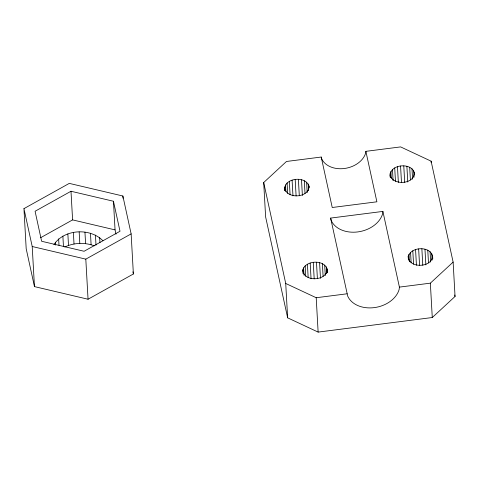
<?xml version="1.0" encoding="UTF-8"?>
<svg xmlns="http://www.w3.org/2000/svg" width="479" height="479" viewBox="0 0 479 479"><rect width="100%" height="100%" fill="white"/><g stroke="black" fill="none" stroke-linecap="round" stroke-linejoin="round"><path stroke-width="0.72" d="M365.872 151.34L365.687 152.957A23.088 17.112 -12.3 0 1 344.347 168.506A23.088 17.112 -12.3 0 1 321.589 158.585L321.217 157.04L286.478 161.471L263.695 182.535L265.617 216.903L287.645 317.834L318.128 332.097L432.274 317.529L455.05 296.465L453.128 262.097L431.106 161.166L400.618 146.903L365.872 151.34L376.889 201.803L332.234 207.503L321.217 157.04M382.895 211.413L382.619 213.79A26.932 19.962 -12.3 0 1 357.723 231.932A26.932 19.962 -12.3 0 1 331.169 220.358L330.63 218.083L382.895 211.413L399.408 287.107L399.133 289.484A26.932 19.962 -12.3 0 1 374.243 307.626A26.932 19.962 -12.3 0 1 347.682 296.052L330.63 218.083M284.849 190.618C282.532 177.374 307.644 174.949 309.2 187.505M327.205 268.899C327.516 281.287 303.189 282.424 302.812 269.869C306.147 258.876 328.522 259.546 327.414 272.635M390.235 177.164C387.918 163.92 413.03 161.495 414.586 174.057M432.591 255.451C432.902 267.839 408.569 268.976 408.198 256.415C411.419 245.733 433.028 245.937 432.759 258.438M53.941 244.661C64.06 229.028 90.178 227.603 102.931 240.757M399.408 287.107L430.352 283.161L453.128 262.097M23.95 208.634L69.281 183.385L122.875 196.007L131.138 233.884L133.378 273.982L88.052 299.231L34.458 286.604L26.189 248.727L23.95 208.634L32.213 246.511L34.458 286.604M70.994 191.253L35.081 211.257L41.631 241.266L84.088 251.271L120.007 231.261L113.457 201.252L70.994 191.253L72.598 219.891L40.601 237.716M32.213 246.511L85.807 259.139L131.138 233.884M64.761 247.008C73.856 242.703 84.831 242.152 94.219 245.859M263.695 182.535L285.724 283.466L316.206 297.728L347.149 293.783M72.598 219.891L115.056 229.89L115.996 234.177M390.151 175.667C393.942 185.924 414.509 184.176 414.503 172.56M284.771 189.121C288.556 199.378 309.123 197.629 309.117 186.014M454.733 295.01L455.05 296.465M132.905 271.797L133.378 273.982M431.106 161.166L431.19 162.662M432.633 257.588L432.717 259.085M431.723 253.409L432.094 260.133M430.076 251.619L430.663 262.079M430.352 283.161L432.274 317.529M427.777 250.194L428.489 262.893M424.975 249.236L425.855 264.923M421.867 248.799L422.783 265.234M418.652 248.93L419.574 265.366M413.634 170.524L414.012 177.248M411.994 168.734L412.575 179.188M415.562 249.607L416.443 265.294M409.695 167.309L410.401 180.008M412.802 250.786L413.557 264.234M406.893 166.345L407.767 182.032M410.563 252.391L411.144 262.851M408.988 254.313L409.407 261.779M403.779 165.914L404.695 182.349M408.198 256.415L408.407 260.151M400.57 166.039L401.486 182.475M397.474 166.716L398.354 182.409M394.714 167.901L395.468 181.349M392.475 169.506L393.103 180.709M390.906 171.422L391.283 178.146M390.116 173.524L390.319 177.26M327.247 271.042L327.331 272.539M326.337 266.863L326.708 273.587M324.69 265.073L325.277 275.533M322.391 263.648L323.103 276.347M319.589 262.684L320.469 278.377M316.481 262.252L317.397 278.688M316.206 297.728L318.128 332.097M313.266 262.378L314.188 278.814M308.248 183.978L308.626 190.702M306.608 182.182L307.189 192.642M310.176 263.055L311.057 278.748M304.309 180.757L305.015 193.462M307.416 264.24L308.171 277.688M301.507 179.799L302.381 195.486M305.177 265.845L305.758 276.305M303.602 267.761L304.021 275.233M298.393 179.368L299.309 195.803M302.812 269.869L303.021 273.599M295.184 179.493L296.1 195.929M292.088 180.17L292.968 195.857M289.328 181.349L290.082 194.797M287.089 182.954L287.675 193.414M285.52 184.876L285.897 191.6M284.73 186.978L284.939 190.714M285.724 283.466L287.645 317.834M122.875 196.007L122.995 198.234M113.457 201.252L115.056 229.89M99.668 237.638L99.949 242.649M95.447 235.099L96.004 245.122M90.465 233.249L91.1 244.703M84.951 232.171L85.591 243.631M85.807 259.139L88.052 299.231M79.167 231.932L79.801 243.386M73.377 232.525L74.017 243.985M67.862 233.938L68.503 245.392M62.875 236.093L63.438 246.116M58.648 238.895L59.007 245.338M55.378 242.206L55.54 245.074"/></g></svg>
